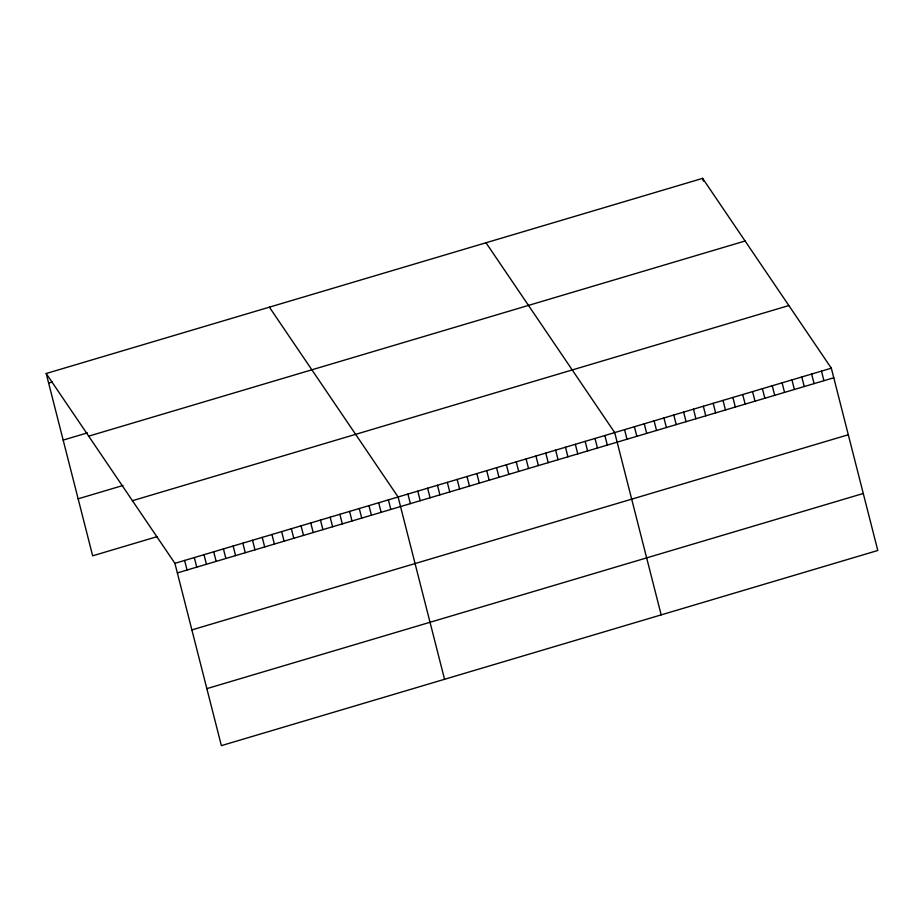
<?xml version="1.0" encoding="UTF-8"?>
<svg xmlns="http://www.w3.org/2000/svg" width="924" height="924" viewBox="0 0 924 924"><rect width="100%" height="100%" fill="white"/><g stroke="black" fill="none" stroke-linecap="round" stroke-linejoin="round"><path stroke-width="1.39" d="M46.2 373.515L702.621 178.367L831.334 368.191L877.8 550.485L221.379 745.633L174.913 563.34L46.2 373.515L92.666 555.809L156.953 536.694M48.637 383.09L52.275 382.005M63.167 440.09L87.434 432.871M88.669 436.163L745.102 241.002M78.136 498.81L123.019 485.47M132.432 500.704L788.865 305.544M174.913 563.34L831.334 368.191M177.35 572.915L833.771 377.766M191.88 629.914L848.301 434.765M206.849 688.634L863.27 493.485M486.001 242.758L614.714 432.594L661.18 614.887M269.381 307.161L398.094 496.985L444.559 679.29M821.482 371.113L823.931 380.688M811.642 374.047L814.079 383.622M801.789 376.969L804.238 386.544M791.949 379.903L794.386 389.478M782.097 382.825L784.545 392.4M772.256 385.758L774.693 395.322M762.404 388.681L764.853 398.256M702.621 178.367L703.326 181.104M752.563 391.603L755 401.178M742.711 394.536L745.16 404.111M732.871 397.459L735.308 407.034M723.018 400.392L725.467 409.967M713.178 403.314L715.615 412.889M703.326 406.248L705.774 415.823M693.485 409.17L695.922 418.745M683.633 412.104L686.082 421.667M673.792 415.026L676.229 424.601M663.94 417.948L666.389 427.523M654.1 420.882L656.537 430.457M644.247 423.804L646.696 433.379M634.407 426.738L636.844 436.313M624.555 429.66L627.003 439.235M604.862 435.516L607.311 445.091M595.021 438.45L597.458 448.013M585.169 441.372L587.618 450.947M575.329 444.294L577.766 453.869M565.476 447.228L567.925 456.803M555.636 450.15L558.073 459.725M545.784 453.083L548.232 462.658M535.943 456.006L538.38 465.581M526.091 458.939L528.54 468.514M516.25 461.861L518.687 471.436M506.398 464.795L508.847 474.358M496.558 467.717L498.995 477.292M486.705 470.639L489.154 480.214M476.865 473.573L479.302 483.148M467.013 476.495L469.461 486.07M457.172 479.429L459.609 489.004M447.32 482.351L449.769 491.926M437.479 485.285L439.916 494.86M427.627 488.207L430.076 497.782M417.787 491.141L420.224 500.704M407.934 494.063L410.383 503.638M388.392 499.872L390.829 509.447M378.69 502.76L381.127 512.335M368.976 505.647L371.425 515.222M359.274 508.535L361.723 518.098M349.572 511.411L352.009 520.986M339.87 514.298L342.307 523.873M330.168 517.186L332.605 526.761M320.466 520.073L322.903 529.648M310.764 522.949L313.201 532.524M301.051 525.837L303.499 535.412M291.349 528.724L293.797 538.299M281.647 531.612L284.084 541.187M271.945 534.488L274.382 544.063M262.243 537.375L264.68 546.95M252.541 540.263L254.978 549.838M242.839 543.15L245.276 552.725M233.125 546.038L235.574 555.601M223.423 548.914L225.872 558.489M213.721 551.801L216.158 561.376M204.019 554.689L206.456 564.264M194.317 557.576L196.754 567.151M184.615 560.452L187.052 570.027"/></g></svg>
